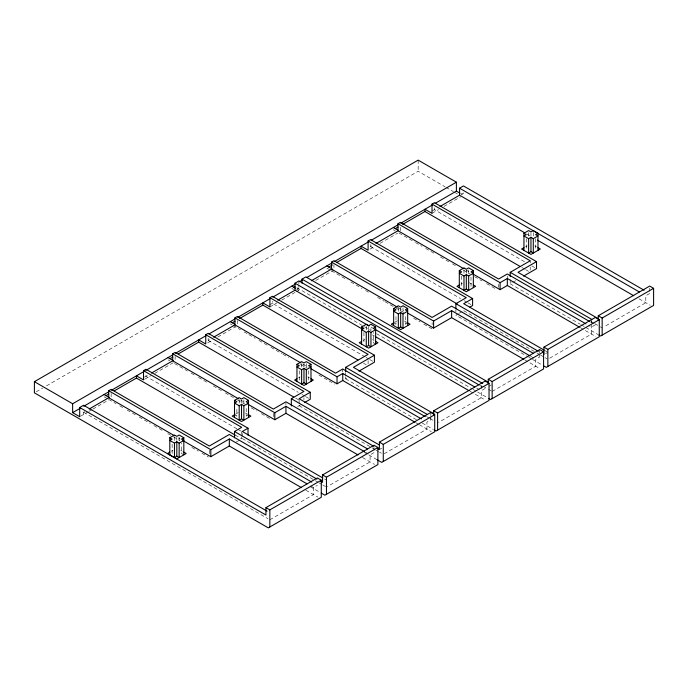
<?xml version="1.0" encoding="UTF-8"?>
<svg xmlns="http://www.w3.org/2000/svg" width="688" height="688" viewBox="0 0 688 688"><rect width="100%" height="100%" fill="white"/><g stroke="black" fill="none" stroke-linecap="round" stroke-linejoin="round"><path stroke-width="0.52" stroke-dasharray="3.44 2.58" d="M36.258 391.773L42.759 388.023M46.483 385.873L418.158 171.286L445.076 186.826M83.592 414.468L83.592 412.25L86.387 410.641M144.317 377.196L147.782 375.192M208.163 338.333L208.163 340.328L210.941 338.728M269.911 304.681L274.142 302.238M296.554 289.304L298.893 287.954M370.514 244.601L370.514 246.596L373.266 245.014M432.012 211.096L437.224 208.086M461.115 194.291L463.454 192.941L463.454 195.194L460.805 193.663M80.479 416.266L88.245 411.785M89.173 411.243L91.968 409.635M92.897 409.093L108.721 399.969M144.446 379.372L150.956 375.614M154.671 373.464L173.273 362.731M207.604 342.908L212.257 340.216M217.838 337L235.502 326.8M269.911 306.934L277.152 302.754M281.684 300.14L295.272 292.297M296.175 291.772L298.893 290.198L298.893 284.952M315.689 280.506L333.929 269.971M369.946 249.176L374.564 246.519M380.103 243.32L397.647 233.189M432.012 213.34L438.488 209.608M444.035 206.4L460.685 196.794M171.364 451.225L172.92 450.322M235.296 414.314L238.409 412.516M298.515 377.815L300.071 376.912M363.152 340.491L364.709 339.597M394.43 322.44L397.544 320.642M460.865 284.084L462.422 283.181M525.503 246.76L527.06 245.865M247.766 415.217L246.209 416.111L246.209 405.825M406.892 323.343L405.335 324.237L405.335 313.952M236.302 441.963L239.906 439.89M297.629 406.556L300.329 405M345.651 376.74L345.651 378.839L347.449 377.798M458.483 313.685L455.886 315.19L527.834 356.728M459.352 313.186L461.949 311.69M510.212 279.638L510.212 283.826L512.027 282.777M512.938 282.252L515.665 280.678M310.709 485.977L313.479 487.577L317.374 485.332M373.988 452.644L370.092 454.897L370.092 461.897L327.385 486.562M379.38 449.531L381.72 448.18M485.143 388.471L481.247 390.724L481.247 397.733L438.531 422.389M489.03 386.235L491.361 384.884M545.507 353.623L547.063 352.72M595.378 324.831L591.482 327.075L588.704 325.476M649.704 293.466L645.808 295.711L645.808 302.72L604.021 326.843M269.842 519.784L313.479 494.586L313.479 487.577M384.205 453.753L426.921 429.097L426.921 422.088L430.817 419.835L430.817 416.67M492.144 391.438L535.78 366.24L535.78 359.239L539.676 356.986L539.676 353.821M549.703 358.207L591.482 334.084L591.482 323.91M446.005 187.36L453.426 191.651M454.355 192.184L458.07 194.326M526.75 233.98L531.385 236.663M639.049 298.816L650.186 305.248M534.851 245.865L536.416 246.76M524.454 261.672L434.438 209.694L434.438 207.699M531.884 265.955L534.662 267.563M521.891 267.486L524.669 269.085M525.589 269.619L529.278 271.751M591.069 321.511L593.847 323.111M594.767 323.644L599.394 326.31M600.314 326.852L602.163 327.918M590.743 322.156L593.52 323.756M510.212 283.826L580.319 324.297M581.24 324.831L584.929 326.963M585.849 327.497L597.838 334.42M580.19 327.565L595.868 336.621M465.742 269.851L470.386 272.525M393.355 229.758L395.204 230.824M398.894 232.957L414.589 242.021M415.509 242.554L421.976 246.287M425.666 248.42L433.973 253.21M440.44 256.942L445.059 259.608M445.979 260.141L448.748 261.741M452.446 263.874L457.056 266.54M463.523 270.272L469.981 274.005M474.6 276.671L481.987 280.928M486.605 283.594L494.913 288.392M469.44 282.734L471.77 284.084M370.514 246.596L460.539 298.575M464.254 300.716L467.032 302.324M467.96 302.858L472.604 305.541M545.068 350.674L547.846 352.273M463.678 310.692L535.823 352.342M536.743 352.875L539.521 354.475M540.441 355.008L544.139 357.141M545.068 357.683L546.917 358.749M531.162 356.565L533.931 358.164M528.754 357.261L531.523 358.861M532.452 359.394L542.591 365.251M524.686 359.833L540.175 368.777M398.335 307.699L403.899 310.916M326.869 268.148L330.567 270.272M331.487 270.805L347.182 279.87M350.871 282.003L361.957 288.401M365.646 290.534L368.415 292.133M377.652 297.457L384.11 301.189M385.039 301.722L405.344 313.453M413.66 318.252L420.119 321.984M423.808 324.117L432.124 328.907M404.561 321.09L406.892 322.44M394.43 323.343L395.987 324.237L395.987 314.984M482.881 386.088L487.508 388.763M488.437 389.296L491.215 390.904M479.579 385.263L483.286 387.404M370.978 327.058L372.827 328.133M476.612 388.049L479.39 389.657M296.795 287.653L363.556 326.198M364.477 326.731L370.97 330.481L370.944 326.353M376.534 333.689L472.037 388.832M472.966 389.365L476.672 391.506M477.601 392.04L487.801 397.931M297.13 289.184L298.893 290.198M291.832 288.375L293.681 289.442M372.5 334.944L374.358 336.019M470.128 391.309L485.625 400.261M372.509 339.597L374.066 340.491M375.622 344.095L373.283 342.744L373.283 332.459M365.139 356.866L272.328 303.288L272.328 301.284M366.068 357.399L368.845 359.007M369.774 359.549L374.418 362.223M363.488 363.204L366.257 364.803M426.508 416.515L429.278 418.123M430.206 418.657L432.976 420.256M345.651 378.839L416.679 419.843M422.208 423.034L433.277 429.424M415.629 422.578L418.596 424.29M419.319 424.702L431.307 431.625M302.694 363.986L308.258 367.203M230.308 323.893L232.148 324.96M233.077 325.493L240.456 329.758M244.154 331.891L247.843 334.024M248.772 334.557L255.231 338.29M258.929 340.422L267.236 345.221M270.926 347.345L282.003 353.744M282.931 354.277L288.47 357.476M300.475 364.408L306.934 368.14M318.94 375.063L328.167 380.395M329.096 380.928L334.635 384.128M307.863 376.912L309.428 377.815M208.163 340.328L298.188 392.306M301.903 394.448L304.681 396.056M305.61 396.589L310.254 399.272M295.625 398.12L299.323 400.253M299.117 405.696L371.253 447.346M372.182 447.879L374.951 449.488M375.88 450.021L378.658 451.62M379.578 452.154L381.427 453.22M365.474 452.222L368.243 453.831M364.193 452.274L367.882 454.398M368.802 454.931L377.11 459.73M362.49 457.511L374.487 464.434M240.456 399.917L245.1 402.592M168.07 359.824L169.919 360.89M174.537 363.556L187.463 371.021M191.152 373.154L194.842 375.287M198.54 377.42L206.847 382.21M213.306 385.942L221.622 390.741M225.311 392.874L233.619 397.673M237.317 399.805L244.704 404.071M251.163 407.803L256.701 410.994M261.32 413.66L269.627 418.459M245.427 412.963L247.766 414.314M234.513 414.761L236.853 416.111L236.853 406.857M324.607 479.02L326.456 480.086M236.878 428.77L145.933 376.259L145.933 374.263M237.807 429.303L241.522 431.453M242.296 438.505L314.433 480.155M315.362 480.688L318.131 482.288M319.06 482.821L321.829 484.429M322.758 484.963L325.527 486.562M235.236 435.117L241.703 438.849L241.703 435.71M310.142 486.674L320.29 492.531M305.876 490.2L317.873 497.123M178.321 437.929L180.179 439.004M104.077 396.77L107.767 398.902M108.695 399.436L116.083 403.701M119.772 405.834L123.462 407.967M127.16 410.1L135.467 414.898M139.157 417.031L150.242 423.421M153.931 425.554L162.239 430.353M167.777 433.552L172.396 436.218M173.324 436.751L179.783 440.483M191.789 447.415L198.247 451.139M201.945 453.272L208.404 457.004M180.712 450.322L182.268 451.225M183.825 454.828L181.494 453.478L181.494 443.192M83.592 412.25L267.993 518.709M649.704 288.186L649.704 291.351M591.482 319.688L591.482 322.853M539.676 349.599L539.676 352.763M535.634 238.727L535.634 249.013M533.295 232.621L533.295 236.732M530.955 232.94L530.955 236.027M530.207 260.778L530.207 262.868M530.207 267.056L530.207 270.186M528.625 232.621L528.625 236.732M526.286 238.727L526.286 249.013M507.323 276.077L507.323 278.176M498.602 284.247L498.602 287.386M481.247 385.443L481.247 388.608M470.996 277.075L470.996 286.328M468.657 269.945L468.657 274.056M466.318 270.264L466.318 273.351M463.979 269.945L463.979 274.056M461.639 276.051L461.639 286.328M455.886 309.961L455.886 312.051M432.124 322.638L432.124 324.727M430.817 412.447L430.817 415.612M418.158 160.123L418.158 171.286M402.996 307.846L402.996 311.965M400.665 308.172L400.665 311.251M400.416 227.332L400.416 231.589M398.326 307.846L398.326 311.965M373.988 447.363L373.988 450.537M368.605 326.68L368.605 329.758M368.097 360.641L368.097 363.78M366.274 326.353L366.274 330.464M363.935 332.459L363.935 342.744M345.651 372.561L345.651 375.7M342.753 369L342.753 372.139M333.929 264.717L333.929 267.718M308.645 370.806L308.645 380.06M306.306 363.677L306.306 367.788M303.967 363.995L303.967 367.082M303.933 397.69L303.933 399.78M301.628 363.677L301.628 367.788M299.297 370.806L299.297 380.06M299.117 399.694L299.117 403.701M298.893 280.945L298.893 283.946M285.933 402.85L285.933 404.94M273.325 413.273L273.325 417.453M243.87 399.719L243.87 403.839M242.296 433.5L242.296 436.502M241.703 431.522L241.703 434.661M241.531 400.046L241.531 403.125M239.192 399.719L239.192 403.839M237.369 320.47L237.369 325.725M209.324 450.219L209.324 454.398M179.155 437.086L179.155 441.197M176.816 437.405L176.816 440.492M175.13 356.401L175.13 359.403M174.477 437.086L174.477 441.197M172.138 444.216L172.138 453.478M111.138 393.441L111.138 398.567"/><path stroke-width="1.03" d="M456.393 182.191L72.636 403.753L72.636 412.645L79.696 416.722L79.696 407.494L265.946 515.028L265.946 507.632L317.374 477.936L321.279 480.19L321.279 497.286L268.286 527.877L34.4 392.848L34.4 381.677L418.158 160.123L456.393 182.191L456.393 191.118L435.126 203.39M79.696 407.494L83.592 405.249L267.064 511.167M174.606 435.788L108.721 397.75L108.721 390.741L111.138 389.339L209.324 446.03L229.319 434.489L311.819 482.116M235.236 435.117L136.448 378.082L136.448 375.829L143.517 379.905L143.517 370.651L145.933 369.258L248.015 428.194L248.015 435.203M238.607 398.842L172.714 360.804L172.714 353.795L175.13 352.394L273.325 409.085L285.933 401.801L367.504 448.903M293.776 397.053L198.686 342.151L198.686 339.898L205.746 343.983L205.746 334.721L208.163 333.327L310.254 392.263L310.254 399.272L304.681 402.489M300.837 362.911L234.943 324.874L234.943 317.865L237.369 316.463L335.555 373.154L342.753 369L425.253 416.627M357.941 360.005L262.85 305.102L262.85 302.858L269.911 306.934L269.911 297.68L272.328 296.279L374.418 355.214L374.418 362.223L358.912 371.176M362.636 329.251L294.997 290.198L294.997 283.198L298.893 280.945L478.65 384.73M301.998 283.155L301.998 279.147L305.893 276.903L488.437 382.287M397.406 307.158L331.513 269.12L331.513 262.111L333.929 260.718L432.124 317.4L451.62 306.143L533.191 353.236M457.056 303.855L361.037 248.42L361.037 246.166L368.097 250.243L368.097 240.989L370.514 239.596L472.604 298.532L472.604 305.541L469.93 307.08M463.884 268.776L397.999 230.738L397.999 223.729L400.416 222.327L498.602 279.018L507.323 273.987L589.814 321.614M520.051 266.419L424.952 211.517L424.952 209.264L432.012 213.34L432.012 204.087L434.438 202.693L536.52 261.629L536.52 268.638L523.559 276.12M524.419 232.639L459.558 195.194L459.558 188.185L463.454 185.932L644.14 290.259M83.73 406.247L108.704 391.85M111.473 390.251L143.887 371.537M145.753 370.462L172.705 354.896M175.492 353.288L206.125 335.606M208.911 333.998L234.952 318.965M237.747 317.349L270.092 298.669M272.809 297.104L294.937 284.333M299.495 281.693L302.238 280.119M306.796 277.479L332.407 262.696M334.256 261.629L368.424 241.901M371.193 240.301L397.999 224.83M400.786 223.222L432.348 204.998M72.636 412.645L80.032 408.38M105.926 395.703L108.704 394.104M114.251 390.896L136.448 378.082M169.927 358.758L172.705 357.149M178.278 353.933L198.686 342.151M232.166 322.818L234.952 321.21M239.605 318.527L262.85 305.102M293.38 287.481L294.937 286.578M328.718 267.082L332.407 264.949M337.025 262.283L361.037 248.42M395.213 228.683L397.999 227.074M402.652 224.391L424.952 211.517M89.173 409.033L108.721 397.75M151.472 373.059L172.714 360.804M213.71 337.137L234.943 324.874M277.771 300.149L294.997 290.198M311.389 280.738L331.513 269.12M376.009 243.423L397.999 230.738M440.019 206.477L459.558 195.194M169.798 454.828L169.798 437.731L174.477 435.031L176.816 436.381L179.155 435.031L183.825 437.731L183.825 454.828M234.513 417.461L234.513 400.364L239.192 397.664L241.531 399.014L243.87 397.664L248.54 400.364L248.54 417.461M296.958 381.41L296.958 364.313L301.628 361.613L303.967 362.963L306.306 361.613L310.985 364.313L310.985 381.41M361.596 344.095L361.596 326.998L366.274 324.297L368.605 325.648L370.944 324.297L375.622 326.998L375.622 344.095M393.648 325.587L393.648 308.491L398.326 305.79L400.665 307.14L402.996 305.79L407.674 308.491L407.674 325.587M459.309 287.679L459.309 270.582L463.979 267.881L466.318 269.232L468.657 267.881L473.335 270.582L473.335 287.679M523.946 250.363L523.946 233.266L528.625 230.566L530.955 231.916L533.295 230.566L537.973 233.266L537.973 250.363M169.798 437.731L172.138 439.082L169.798 440.423L174.477 443.124L176.816 441.773L179.155 443.124L183.825 440.423L181.494 439.082L183.825 437.731M234.513 400.364L236.853 401.715L234.513 403.065L239.192 405.765L241.531 404.415L243.87 405.765L248.54 403.065L246.209 401.715L248.54 400.364M296.958 364.313L299.297 365.663L296.958 367.014L301.628 369.714L303.967 368.364L306.306 369.714L310.985 367.014L308.645 365.663L310.985 364.313M361.596 326.998L363.935 328.348L361.596 329.698L366.274 332.399L368.605 331.048L370.944 332.399L375.622 329.698L474.754 386.983M375.622 326.998L373.283 328.348L375.622 329.698M393.648 308.491L395.987 309.841L393.648 311.191L398.326 313.891L400.665 312.541L402.996 313.891L407.674 311.191L405.335 309.841L407.674 308.491M459.309 270.582L461.639 271.932L459.309 273.282L463.979 275.983L466.318 274.632L468.657 275.983L473.335 273.282L470.996 271.932L473.335 270.582M523.946 233.266L526.286 234.617L523.946 235.967L528.625 238.667L530.955 237.317L533.295 238.667L537.973 235.967L535.634 234.617L537.973 233.266M169.798 452.128L167.468 453.478L176.816 458.87L186.164 453.478L183.825 452.128M234.513 414.761L232.183 416.111L241.531 421.512L250.879 416.111L248.54 414.761M296.958 378.71L294.619 380.06L303.967 385.461L313.324 380.06L310.985 378.71M361.596 341.394L359.256 342.744L368.605 348.145L377.961 342.744L375.622 341.394M393.648 322.887L391.309 324.237L400.665 329.638L410.014 324.237L407.674 322.887M459.309 284.978L456.97 286.328L466.318 291.729L475.666 286.328L473.335 284.978M523.946 247.663L521.607 249.013L530.955 254.414L540.312 249.013L537.973 247.663M179.155 443.124L179.155 457.52L176.816 456.178L174.477 457.52L174.477 443.124M243.87 405.765L243.87 420.162L241.531 418.811L239.192 420.162L239.192 405.765M306.306 369.714L306.306 384.11L303.967 382.76L301.628 384.11L301.628 369.714M370.944 332.399L370.944 346.795L368.605 345.445L366.274 346.795L366.274 332.399M402.996 313.891L402.996 328.288L400.665 326.938L398.326 328.288L398.326 313.891M468.657 275.983L468.657 290.379L466.318 289.029L463.979 290.379L463.979 275.983M533.295 238.667L533.295 253.064L530.955 251.713L528.625 253.064L528.625 238.667M234.505 437.774L234.505 431.496L241.703 427.343L143.517 370.651M291.325 406.015L291.325 398.696L303.933 391.412L205.746 334.721M345.651 371.511L345.651 367.332L368.097 354.363L269.911 297.68M455.886 308.912L455.886 303.683L466.283 297.68L368.097 240.989M510.212 276.499L510.212 272.319L530.207 260.778L432.012 204.087M108.721 390.741L210.803 449.677L229.319 438.987L307.011 483.845M248.015 428.194L242.296 431.496L322.758 477.954M172.714 353.795L274.796 412.731L285.933 406.307L364.545 451.689M310.254 392.263L299.117 398.696L379.578 445.145M234.943 317.865L337.034 376.8L342.753 373.498L421.366 418.88M374.418 355.214L353.443 367.332L433.904 413.78M331.513 262.111L433.595 321.055L451.62 310.649L530.233 356.031M472.604 298.532L463.678 303.683L544.139 350.14M397.999 223.729L500.081 282.665L507.323 278.485L585.935 323.876M536.52 261.629L518.004 272.319L598.465 318.776M182.965 440.612L210.803 456.686L229.319 445.996L301.456 487.646M247.886 404.2L274.796 419.74L285.933 413.307L358.07 454.957M311.045 368.811L337.034 383.809L342.753 380.507L414.898 422.157M407.614 313.057L433.595 328.056L451.62 317.65L523.757 359.299M473.172 274.134L500.081 289.674L507.323 285.494L579.459 327.144M320.703 481.265L322.56 482.34L322.56 474.952L373.988 445.256L377.893 447.501L377.893 464.598L324.899 495.197L321.21 493.064M377.531 448.464L379.38 449.531L379.38 442.143L430.817 412.447L434.713 414.701L434.713 431.797L381.72 462.388L377.11 459.73M433.707 415.002L433.707 410.779L485.143 381.083L489.039 383.336L489.039 400.433L436.046 431.023L434.197 429.957M488.248 383.517L488.248 379.286L539.676 349.599L543.58 351.843L543.58 368.94L490.587 399.539L488.729 398.464M543.95 354.526L543.95 347.13L595.378 317.435L599.274 319.688L599.274 336.785L546.281 367.375L543.52 365.784M598.268 319.989L598.268 315.766L649.704 286.07L653.6 288.324L653.6 305.42L600.607 336.011L598.766 334.953M265.946 507.632L269.842 509.885L321.279 480.19M322.56 474.952L326.456 477.197L377.893 447.501M379.38 442.143L383.276 444.388L434.713 414.701M433.707 410.779L437.602 413.024L489.039 383.336M488.248 379.286L492.144 381.539L543.58 351.843M543.95 347.13L547.846 349.384L599.274 319.688M598.268 315.766L602.163 318.019L653.6 288.324M104.077 394.525L109.375 397.552M459.558 188.185L639.324 291.97M456.393 191.118L459.928 193.156M537.397 240.129L633.76 295.763M510.212 272.319L591.783 319.413M393.355 227.513L397.767 230.059M455.886 303.683L538.386 351.31M326.869 265.895L332.166 268.956M301.998 279.147L482.684 383.474M294.997 283.198L369.121 325.992M291.832 286.122L295.358 288.16M375.614 336.742L469.199 390.775M345.651 367.332L427.222 414.425M230.308 321.649L234.72 324.194M291.325 398.696L373.825 446.323M168.07 357.579L173.367 360.632M234.505 431.496L316.996 479.132M34.4 381.677L72.636 403.753M602.163 318.019L602.163 335.116M547.846 349.384L547.846 366.48M530.955 237.317L530.955 251.713M507.323 278.485L507.323 285.494M500.081 282.665L500.081 289.674M492.144 381.539L492.144 398.636M466.318 274.632L466.318 289.029M451.62 310.649L451.62 317.65M437.602 413.024L437.602 430.12M433.595 321.055L433.595 328.056M400.665 312.541L400.665 326.938M383.276 444.388L383.276 461.493M368.605 331.048L368.605 345.445M342.753 373.498L342.753 380.507M337.034 376.8L337.034 383.809M326.456 477.197L326.456 494.294M303.967 368.364L303.967 382.76M285.933 406.307L285.933 413.307M274.796 412.731L274.796 419.74M269.842 509.885L269.842 526.982M241.531 404.415L241.531 418.811M229.319 438.987L229.319 445.996M210.803 449.677L210.803 456.686M176.816 441.773L176.816 456.178"/></g></svg>
